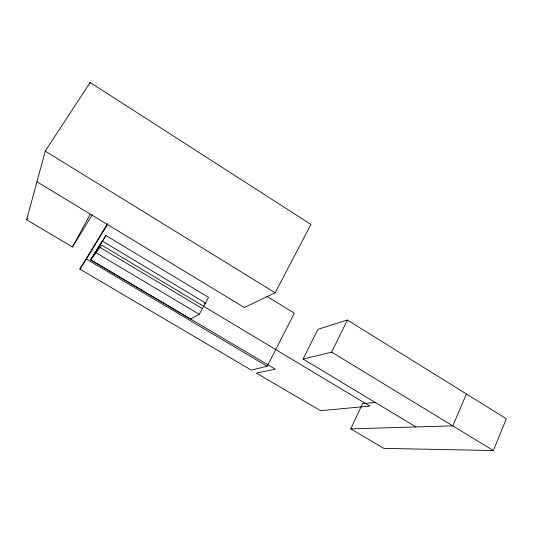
<?xml version="1.0" encoding="UTF-8"?>
<svg xmlns="http://www.w3.org/2000/svg" width="533" height="533" viewBox="0 0 533 533"><rect width="100%" height="100%" fill="white"/><g stroke="black" fill="none" stroke-linecap="round" stroke-linejoin="round"><path stroke-width="0.8" d="M92.309 214.779L72.448 246.986L26.65 219.776L45.232 151.139L90.11 82.468L310.959 224.46L275.148 292.777L244.361 307.514L36.944 181.773M89.571 84.041L90.11 82.468M375.752 402.402L362.56 403.621L350.741 428.872L383.88 448.393L493.318 450.532L506.35 418.785L347.376 320.027L317.908 329.341L303.077 359.029L415.967 426.933M466.448 394L452.764 425.847L350.741 428.872M303.077 359.029L331.653 352.126L347.376 320.027M107.293 223.96L79.843 269.092L251.343 370.135L267.173 366.231L294.343 313.191L266.76 296.268M72.448 246.986L90.363 214.159M199.242 314.297L208.55 297.374L105.907 235.499L90.583 259.831L190.421 319.087L199.242 314.297L95.614 252.495L90.583 259.831L275.281 369.149L256.373 373.093L320.553 410.703L369.875 406.079L101.783 245.193L90.583 259.831M79.843 269.092L86.459 259.058L107.846 223.887M95.614 252.495L105.907 235.499M26.65 219.776L27.536 218.403M97.219 248.884L102.496 241.143L205.458 302.991L204.072 303.79M93.908 254.348L99.058 246.806L202.36 308.634M86.459 259.058L267.173 366.231M331.653 352.126L493.318 450.532M45.232 151.139L275.148 292.777"/></g></svg>
